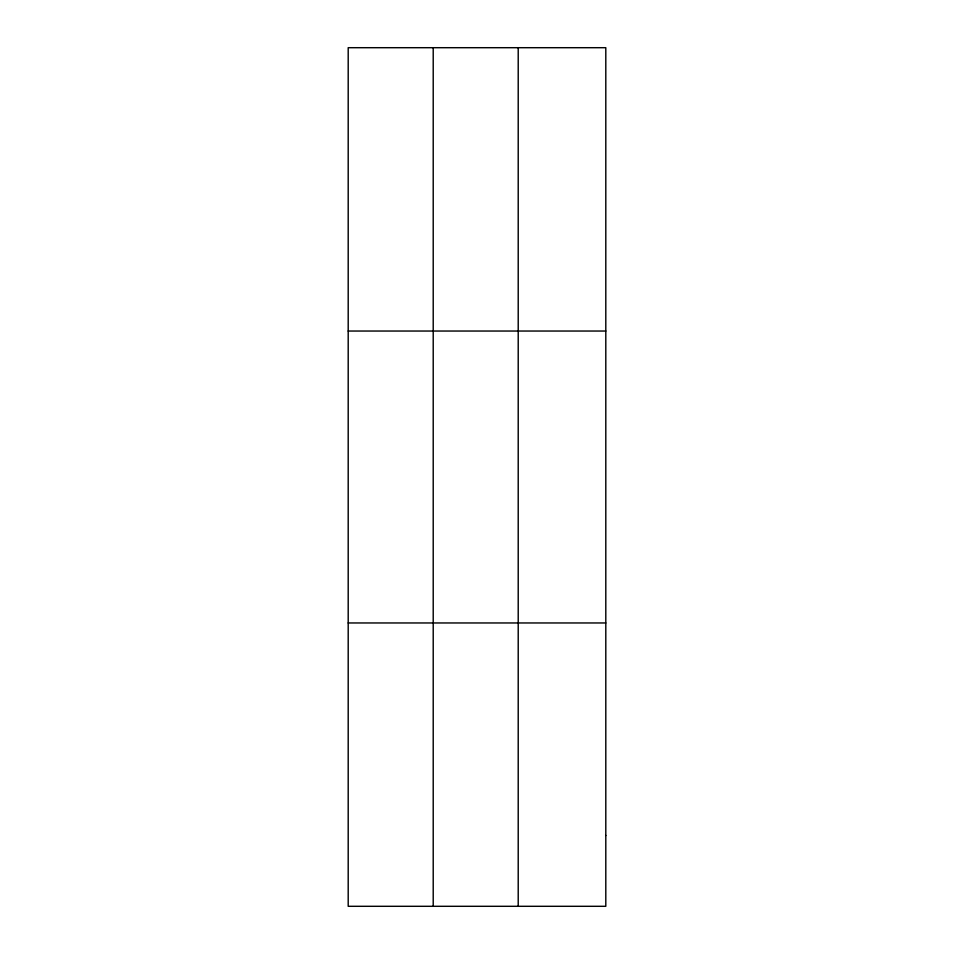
<?xml version="1.0" encoding="UTF-8"?>
<svg xmlns="http://www.w3.org/2000/svg" width="954" height="954" viewBox="0 0 954 954"><rect width="100%" height="100%" fill="white"/><g stroke="black" fill="none" stroke-linecap="round" stroke-linejoin="round"><path stroke-width="1.43" d="M433.211 47.7L433.211 906.3M518.213 47.7L518.213 906.3M348.198 331.038L605.802 331.038M348.198 622.962L605.802 622.962M605.802 835.465L605.802 906.3L348.198 906.3L348.198 47.7L605.802 47.7L605.802 835.465"/></g></svg>
